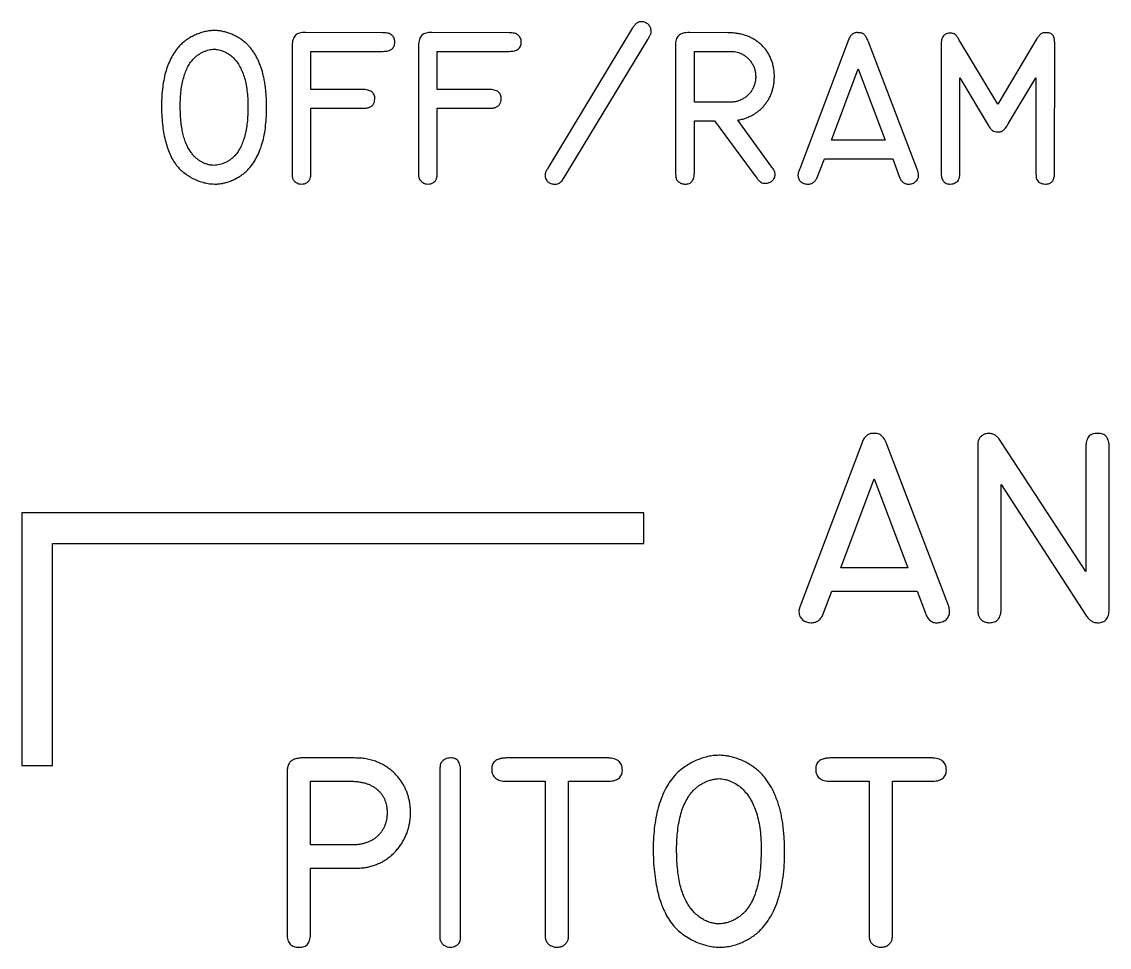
# Model space of a CAD drawing. Header units: inches. Extents: x 0.03 to 5.72, y 0.03 to 3.72.
# Drawn here: x 0.641 to 1.709, y 1.359 to 2.267 of the extents above; entities that cross this region are included whole.
import ezdxf

# ---------------------------------------------------------------- set-up
doc = ezdxf.new("R2010")
doc.units = ezdxf.units.IN
doc.header["$MEASUREMENT"] = 0

msp = doc.modelspace()

# ---------------------------------------------------------------- linework, layer by layer
at = {"color": 7, "linetype": 'Continuous', "lineweight": 25}
for p, q in [((0.8301, 2.2586), (0.8301, 2.2586)), ((0.9957, 2.2565), (0.9198, 2.2566)), ((1.1198, 2.2565), (1.0439, 2.2566)), ((1.241, 2.2612), (1.1577, 2.1234)), ((1.3345, 2.2565), (1.2967, 2.2566)), ((0.9067, 2.2441), (0.9067, 2.1199)), ((1.0308, 2.2441), (1.0308, 2.1199)), ((1.1738, 2.1142), (1.2558, 2.2498)), ((1.2832, 2.2437), (1.2832, 2.1208)), ((1.4529, 2.2495), (1.4051, 2.123)), ((1.5208, 2.1215), (1.4726, 2.2475)), ((1.5439, 2.2445), (1.5439, 2.12)), ((1.5996, 2.1864), (1.5614, 2.2498)), ((1.6379, 2.2507), (1.5996, 2.1864)), ((1.6553, 2.118), (1.6554, 2.2469)), ((0.8301, 2.2403), (0.8301, 2.2403)), ((0.9251, 2.2007), (0.9251, 2.2382)), ((0.9251, 2.2382), (0.9957, 2.2382)), ((1.0492, 2.2007), (1.0492, 2.2382)), ((1.0492, 2.2382), (1.1198, 2.2382)), ((1.3016, 2.2382), (1.3352, 2.2382)), ((1.3016, 2.1883), (1.3016, 2.2382)), ((1.4362, 2.1511), (1.4625, 2.2209)), ((1.4625, 2.2209), (1.4889, 2.1511)), ((1.5623, 2.1195), (1.5623, 2.2123)), ((1.5623, 2.2123), (1.59, 2.1658)), ((1.6097, 2.1669), (1.637, 2.2123)), ((1.637, 2.2123), (1.637, 2.1191)), ((0.9753, 2.2007), (0.9251, 2.2007)), ((1.0995, 2.2007), (1.0492, 2.2007)), ((0.9251, 2.1199), (0.9251, 2.1824)), ((0.9251, 2.1824), (0.9747, 2.1824)), ((1.0492, 2.1199), (1.0492, 2.1824)), ((1.0492, 2.1824), (1.0988, 2.1824)), ((1.3336, 2.1883), (1.3016, 2.1883)), ((1.3016, 2.1199), (1.3016, 2.1699)), ((1.3016, 2.1699), (1.3214, 2.1699)), ((1.3214, 2.1699), (1.3629, 2.1137)), ((1.3776, 2.1246), (1.3441, 2.1706)), ((1.4889, 2.1511), (1.4362, 2.1511)), ((1.4221, 2.1142), (1.4292, 2.1327)), ((1.4292, 2.1327), (1.4963, 2.1327)), ((1.4963, 2.1327), (1.5027, 2.1153)), ((1.4662, 1.8543), (1.4065, 1.6962)), ((1.5511, 1.6942), (1.4908, 1.8517)), ((1.5799, 1.8487), (1.58, 1.6922)), ((1.686, 1.7277), (1.6026, 1.8552)), ((1.686, 1.8482), (1.686, 1.7277)), ((1.7089, 1.6902), (1.7089, 1.8493)), ((1.4453, 1.7312), (1.4782, 1.8185)), ((1.4782, 1.8185), (1.5112, 1.7312)), ((1.6029, 1.6905), (1.6029, 1.813)), ((1.6029, 1.813), (1.686, 1.6846)), ((1.2521, 1.785), (0.6412, 1.785)), ((0.6412, 1.785), (0.6412, 1.537)), ((1.2521, 1.755), (1.2521, 1.785)), ((0.6712, 1.537), (0.6712, 1.755)), ((0.6712, 1.755), (1.2521, 1.755)), ((1.5112, 1.7312), (1.4453, 1.7312)), ((1.4277, 1.6851), (1.4366, 1.7083)), ((1.4366, 1.7083), (1.5204, 1.7083)), ((1.5204, 1.7083), (1.5285, 1.6865)), ((0.9657, 1.5445), (0.9203, 1.5446)), ((1.2163, 1.5445), (1.1189, 1.5446)), ((1.3258, 1.5471), (1.3258, 1.5471)), ((1.5344, 1.5445), (1.4369, 1.5446)), ((0.6412, 1.537), (0.6712, 1.537)), ((0.9017, 1.5277), (0.9017, 1.3716)), ((1.0517, 1.5312), (1.0517, 1.3714)), ((1.0721, 1.3714), (1.0721, 1.5321)), ((0.9247, 1.4592), (0.9247, 1.5216)), ((0.9247, 1.5216), (0.9649, 1.5216)), ((1.1174, 1.5216), (1.1552, 1.5216)), ((1.1552, 1.5216), (1.1552, 1.3742)), ((1.1781, 1.3728), (1.1781, 1.5216)), ((1.1781, 1.5216), (1.2155, 1.5216)), ((1.3258, 1.5242), (1.3258, 1.5242)), ((1.4355, 1.5216), (1.4733, 1.5216)), ((1.4733, 1.5216), (1.4733, 1.3742)), ((1.4962, 1.3728), (1.4962, 1.5216)), ((1.4962, 1.5216), (1.5336, 1.5216)), ((0.9666, 1.4592), (0.9247, 1.4592)), ((0.9247, 1.3732), (0.9247, 1.4363)), ((0.9247, 1.4363), (0.9643, 1.4363))]:
    msp.add_line(p, q, dxfattribs=at)
for points, knots in [([(1.25, 2.2672), (1.2491, 2.2672), (1.2474, 2.2672), (1.245, 2.266), (1.2428, 2.264), (1.2416, 2.2622), (1.241, 2.2612)], [0, 0, 0, 0, 0.225105, 0.451103, 0.70237, 1, 1, 1, 1]), ([(1.2591, 2.2579), (1.2591, 2.2585), (1.259, 2.2597), (1.2585, 2.2615), (1.2576, 2.2631), (1.2565, 2.2645), (1.2551, 2.2657), (1.2535, 2.2665), (1.2518, 2.2671), (1.2506, 2.2672), (1.25, 2.2672)], [0, 0, 0, 0, 0.132173, 0.255561, 0.37919, 0.505895, 0.630882, 0.752547, 0.874477, 1, 1, 1, 1]), ([(0.8301, 2.2586), (0.8286, 2.2586), (0.8256, 2.2584), (0.8211, 2.2576), (0.8165, 2.2563), (0.812, 2.2546), (0.8076, 2.2524), (0.8034, 2.2498), (0.7996, 2.247), (0.7973, 2.2448), (0.7961, 2.2437)], [0, 0, 0, 0, 0.1189, 0.238815, 0.363412, 0.491768, 0.621792, 0.748494, 0.874822, 1, 1, 1, 1]), ([(0.8597, 2.2476), (0.8586, 2.2485), (0.8564, 2.2501), (0.8529, 2.2523), (0.8493, 2.2542), (0.8455, 2.2557), (0.8417, 2.257), (0.8378, 2.2579), (0.834, 2.2585), (0.8314, 2.2586), (0.8301, 2.2586)], [0, 0, 0, 0, 0.128897, 0.256024, 0.383031, 0.510763, 0.636864, 0.759967, 0.880017, 1, 1, 1, 1]), ([(0.9198, 2.2566), (0.9188, 2.2566), (0.9168, 2.2567), (0.9141, 2.2563), (0.9118, 2.2555), (0.9099, 2.2541), (0.9084, 2.2522), (0.9074, 2.2499), (0.9068, 2.2471), (0.9067, 2.2452), (0.9067, 2.2441)], [0, 0, 0, 0, 0.145923, 0.274015, 0.386439, 0.493493, 0.603026, 0.718993, 0.850301, 1, 1, 1, 1]), ([(1.0075, 2.2474), (1.0074, 2.2481), (1.0074, 2.2494), (1.0068, 2.2513), (1.0058, 2.2529), (1.0044, 2.2543), (1.0027, 2.2553), (1.0007, 2.256), (0.9983, 2.2564), (0.9966, 2.2565), (0.9957, 2.2565)], [0, 0, 0, 0, 0.124723, 0.238759, 0.348369, 0.45629, 0.57015, 0.695658, 0.839338, 1, 1, 1, 1]), ([(1.0439, 2.2566), (1.0429, 2.2566), (1.041, 2.2567), (1.0383, 2.2563), (1.0359, 2.2555), (1.034, 2.2541), (1.0325, 2.2522), (1.0315, 2.2499), (1.0309, 2.2471), (1.0308, 2.2452), (1.0308, 2.2441)], [0, 0, 0, 0, 0.145923, 0.274015, 0.386439, 0.493493, 0.603026, 0.718993, 0.850301, 1, 1, 1, 1]), ([(1.1316, 2.2474), (1.1316, 2.2481), (1.1315, 2.2494), (1.1309, 2.2513), (1.1299, 2.2529), (1.1286, 2.2543), (1.1269, 2.2553), (1.1248, 2.256), (1.1224, 2.2564), (1.1207, 2.2565), (1.1198, 2.2565)], [0, 0, 0, 0, 0.124723, 0.238759, 0.348369, 0.45629, 0.57015, 0.695658, 0.839338, 1, 1, 1, 1]), ([(1.2558, 2.2498), (1.2562, 2.2504), (1.2568, 2.2515), (1.2576, 2.2529), (1.2582, 2.2541), (1.2588, 2.2552), (1.2592, 2.2564), (1.2592, 2.2574), (1.2591, 2.2579)], [0, 0, 0, 0, 0.2278028, 0.4164248, 0.5655773, 0.6705016, 0.8386124, 1, 1, 1, 1]), ([(1.2967, 2.2566), (1.2956, 2.2566), (1.2935, 2.2566), (1.2906, 2.2561), (1.2881, 2.2551), (1.2861, 2.2537), (1.2846, 2.2518), (1.2836, 2.2495), (1.2831, 2.2467), (1.2832, 2.2447), (1.2832, 2.2437)], [0, 0, 0, 0, 0.15384, 0.286948, 0.403942, 0.512601, 0.619501, 0.731605, 0.857209, 1, 1, 1, 1]), ([(1.3802, 2.2137), (1.3801, 2.2153), (1.38, 2.2183), (1.3793, 2.2228), (1.3783, 2.227), (1.3768, 2.231), (1.3751, 2.2348), (1.3729, 2.2383), (1.3703, 2.2416), (1.3674, 2.2446), (1.3642, 2.2474), (1.3606, 2.2498), (1.3569, 2.2518), (1.3529, 2.2535), (1.3487, 2.2548), (1.3441, 2.2557), (1.3394, 2.2564), (1.3362, 2.2565), (1.3345, 2.2565)], [0, 0, 0, 0, 0.066973, 0.130798, 0.192516, 0.252737, 0.311919, 0.370508, 0.42962, 0.489933, 0.550435, 0.610788, 0.671641, 0.733202, 0.796041, 0.861499, 0.929372, 1, 1, 1, 1]), ([(1.4621, 2.2565), (1.4615, 2.2566), (1.4606, 2.2566), (1.4591, 2.2563), (1.4578, 2.2558), (1.4566, 2.255), (1.4555, 2.254), (1.4545, 2.2527), (1.4536, 2.2512), (1.4532, 2.2501), (1.4529, 2.2495)], [0, 0, 0, 0, 0.1216, 0.234761, 0.346222, 0.458938, 0.577979, 0.706875, 0.847112, 1, 1, 1, 1]), ([(1.4726, 2.2475), (1.4722, 2.2483), (1.4716, 2.2498), (1.4705, 2.2519), (1.4695, 2.2535), (1.4683, 2.2548), (1.467, 2.2557), (1.4655, 2.2562), (1.4639, 2.2565), (1.4627, 2.2565), (1.4621, 2.2565)], [0, 0, 0, 0, 0.1782, 0.330029, 0.459111, 0.5663, 0.664595, 0.76729, 0.87824, 1, 1, 1, 1]), ([(1.5533, 2.2561), (1.5525, 2.2561), (1.5511, 2.2561), (1.5491, 2.2555), (1.5474, 2.2546), (1.546, 2.2533), (1.545, 2.2516), (1.5443, 2.2495), (1.5439, 2.2471), (1.5439, 2.2454), (1.5439, 2.2445)], [0, 0, 0, 0, 0.131363, 0.247704, 0.354167, 0.460184, 0.572987, 0.698011, 0.838777, 1, 1, 1, 1]), ([(1.5614, 2.2498), (1.5611, 2.2504), (1.5604, 2.2514), (1.5595, 2.2528), (1.5586, 2.254), (1.5574, 2.255), (1.5556, 2.256), (1.5541, 2.2561), (1.5533, 2.2561)], [0, 0, 0, 0, 0.180134, 0.33639, 0.467656, 0.579524, 0.780795, 1, 1, 1, 1]), ([(1.6467, 2.2565), (1.6458, 2.2565), (1.6442, 2.2565), (1.6422, 2.2556), (1.6409, 2.2546), (1.6399, 2.2535), (1.6389, 2.2522), (1.6382, 2.2512), (1.6379, 2.2507)], [0, 0, 0, 0, 0.233282, 0.442763, 0.55123, 0.677088, 0.828103, 1, 1, 1, 1]), ([(1.6554, 2.2469), (1.6553, 2.2476), (1.6553, 2.2491), (1.655, 2.2512), (1.6544, 2.2529), (1.6534, 2.2544), (1.6522, 2.2554), (1.6506, 2.2562), (1.6488, 2.2566), (1.6474, 2.2565), (1.6467, 2.2565)], [0, 0, 0, 0, 0.155255, 0.291579, 0.412642, 0.523484, 0.629654, 0.738626, 0.861022, 1, 1, 1, 1]), ([(0.7961, 2.2437), (0.7947, 2.242), (0.7918, 2.2386), (0.7883, 2.2327), (0.7852, 2.2262), (0.7827, 2.2191), (0.7808, 2.2114), (0.7794, 2.2031), (0.7786, 2.1943), (0.7785, 2.1883), (0.7784, 2.1852)], [0, 0, 0, 0, 0.105705, 0.215134, 0.329018, 0.449631, 0.576639, 0.710541, 0.851416, 1, 1, 1, 1]), ([(0.8816, 2.1827), (0.8816, 2.1846), (0.8815, 2.1883), (0.8813, 2.1938), (0.8809, 2.199), (0.8803, 2.2041), (0.8796, 2.2089), (0.8786, 2.2135), (0.8775, 2.2179), (0.8762, 2.222), (0.8748, 2.226), (0.8732, 2.2297), (0.8714, 2.2333), (0.8694, 2.2366), (0.8672, 2.2397), (0.8649, 2.2426), (0.8624, 2.2452), (0.8606, 2.2468), (0.8597, 2.2476)], [0, 0, 0, 0, 0.0804244, 0.1577113, 0.2319715, 0.3037251, 0.3726848, 0.4389077, 0.5029624, 0.5646746, 0.624091, 0.6813894, 0.737383, 0.7916882, 0.8451799, 0.8974877, 0.9488854, 1, 1, 1, 1]), ([(0.9957, 2.2382), (0.9966, 2.2382), (0.9983, 2.2382), (1.0007, 2.2387), (1.0028, 2.2394), (1.0045, 2.2404), (1.0059, 2.2417), (1.0068, 2.2434), (1.0074, 2.2453), (1.0075, 2.2466), (1.0075, 2.2474)], [0, 0, 0, 0, 0.160822, 0.303607, 0.430121, 0.544897, 0.652145, 0.759141, 0.872467, 1, 1, 1, 1]), ([(1.1198, 2.2382), (1.1207, 2.2382), (1.1224, 2.2382), (1.1249, 2.2387), (1.1269, 2.2394), (1.1287, 2.2404), (1.13, 2.2417), (1.1309, 2.2434), (1.1315, 2.2453), (1.1316, 2.2466), (1.1316, 2.2474)], [0, 0, 0, 0, 0.160822, 0.303607, 0.430121, 0.544897, 0.652145, 0.759141, 0.872467, 1, 1, 1, 1]), ([(0.81, 2.2311), (0.8106, 2.2318), (0.812, 2.2331), (0.8143, 2.2348), (0.8168, 2.2363), (0.8194, 2.2377), (0.8222, 2.2388), (0.8249, 2.2396), (0.8275, 2.2401), (0.8293, 2.2402), (0.8301, 2.2403)], [0, 0, 0, 0, 0.123362, 0.249717, 0.37865, 0.511599, 0.64377, 0.76903, 0.886766, 1, 1, 1, 1]), ([(0.8301, 2.2403), (0.8309, 2.2402), (0.8324, 2.2402), (0.8347, 2.2397), (0.8371, 2.2391), (0.8403, 2.2378), (0.8441, 2.2359), (0.8467, 2.2338), (0.848, 2.2327)], [0, 0, 0, 0, 0.11376, 0.233218, 0.356799, 0.48809, 0.749531, 1, 1, 1, 1]), ([(0.848, 2.2327), (0.8493, 2.2314), (0.8518, 2.2289), (0.8549, 2.2243), (0.8575, 2.2191), (0.8597, 2.2132), (0.8613, 2.2067), (0.8624, 2.1997), (0.8632, 2.1919), (0.8632, 2.1866), (0.8632, 2.1838)], [0, 0, 0, 0, 0.100865, 0.20514, 0.314754, 0.432735, 0.558927, 0.694653, 0.841474, 1, 1, 1, 1]), ([(1.3352, 2.2382), (1.3365, 2.2382), (1.3389, 2.2381), (1.3421, 2.2379), (1.3448, 2.2372), (1.3464, 2.2365), (1.3473, 2.2361)], [0, 0, 0, 0, 0.314981, 0.565702, 0.782137, 1, 1, 1, 1]), ([(1.3473, 2.2361), (1.3483, 2.2356), (1.3504, 2.2345), (1.3533, 2.2324), (1.3557, 2.2298), (1.3579, 2.227), (1.3596, 2.2239), (1.3609, 2.2206), (1.3616, 2.2171), (1.3617, 2.2147), (1.3618, 2.2135)], [0, 0, 0, 0, 0.1259037, 0.2496035, 0.3728358, 0.49813, 0.6240337, 0.7473554, 0.8720164, 1, 1, 1, 1]), ([(0.7968, 2.1847), (0.7968, 2.1873), (0.7969, 2.1923), (0.7975, 2.1995), (0.7986, 2.2062), (0.8001, 2.2124), (0.8019, 2.2181), (0.8042, 2.2231), (0.8068, 2.2275), (0.8089, 2.2299), (0.81, 2.2311)], [0, 0, 0, 0, 0.156125, 0.302877, 0.440322, 0.56978, 0.690666, 0.801587, 0.904038, 1, 1, 1, 1]), ([(1.3441, 2.1706), (1.3454, 2.1709), (1.3481, 2.1714), (1.3519, 2.1726), (1.3555, 2.174), (1.3589, 2.1757), (1.3621, 2.1777), (1.365, 2.1799), (1.3678, 2.1824), (1.3703, 2.1852), (1.3726, 2.1882), (1.3746, 2.1913), (1.3763, 2.1947), (1.3777, 2.1981), (1.3787, 2.2018), (1.3796, 2.2056), (1.38, 2.2096), (1.3801, 2.2123), (1.3802, 2.2137)], [0, 0, 0, 0, 0.066714, 0.131686, 0.194568, 0.256276, 0.316622, 0.377186, 0.437587, 0.498732, 0.559614, 0.620242, 0.681007, 0.741738, 0.803735, 0.867258, 0.932516, 1, 1, 1, 1]), ([(1.3618, 2.2135), (1.3618, 2.2123), (1.3617, 2.2099), (1.3609, 2.2064), (1.3598, 2.2031), (1.3581, 2.2), (1.3561, 2.1972), (1.3537, 2.1947), (1.351, 2.1925), (1.349, 2.1914), (1.3479, 2.1908)], [0, 0, 0, 0, 0.1297809, 0.254908, 0.378839, 0.5039448, 0.6290346, 0.7508345, 0.8741224, 1, 1, 1, 1]), ([(0.9878, 2.1914), (0.9878, 2.1922), (0.9878, 2.1936), (0.9872, 2.1955), (0.9862, 2.1972), (0.9848, 2.1986), (0.983, 2.1996), (0.9808, 2.2003), (0.9782, 2.2007), (0.9763, 2.2007), (0.9753, 2.2007)], [0, 0, 0, 0, 0.124678, 0.235438, 0.340623, 0.446501, 0.558822, 0.687748, 0.833953, 1, 1, 1, 1]), ([(1.112, 2.1914), (1.112, 2.1922), (1.1119, 2.1936), (1.1114, 2.1955), (1.1104, 2.1972), (1.109, 2.1986), (1.1072, 2.1996), (1.1049, 2.2003), (1.1023, 2.2007), (1.1005, 2.2007), (1.0995, 2.2007)], [0, 0, 0, 0, 0.124678, 0.235438, 0.340623, 0.446501, 0.558822, 0.687748, 0.833953, 1, 1, 1, 1]), ([(0.982, 2.183), (0.9829, 2.1834), (0.9845, 2.1841), (0.9864, 2.1861), (0.9876, 2.1886), (0.9877, 2.1904), (0.9878, 2.1914)], [0, 0, 0, 0, 0.254544, 0.491372, 0.730048, 1, 1, 1, 1]), ([(1.1061, 2.183), (1.107, 2.1834), (1.1086, 2.1841), (1.1105, 2.1861), (1.1117, 2.1886), (1.1119, 2.1904), (1.112, 2.1914)], [0, 0, 0, 0, 0.254544, 0.491372, 0.730048, 1, 1, 1, 1]), ([(1.3479, 2.1908), (1.347, 2.1904), (1.3451, 2.1895), (1.3425, 2.1888), (1.3403, 2.1885), (1.3383, 2.1884), (1.3361, 2.1883), (1.3345, 2.1883), (1.3336, 2.1883)], [0, 0, 0, 0, 0.211545, 0.424762, 0.540077, 0.67459, 0.828575, 1, 1, 1, 1]), ([(0.7784, 2.1852), (0.7784, 2.1821), (0.7785, 2.176), (0.7792, 2.1671), (0.7803, 2.1589), (0.7819, 2.1512), (0.7839, 2.1442), (0.7864, 2.1377), (0.7893, 2.1317), (0.7917, 2.1282), (0.7929, 2.1265)], [0, 0, 0, 0, 0.153124, 0.297158, 0.432037, 0.559346, 0.678717, 0.790963, 0.898004, 1, 1, 1, 1]), ([(0.8075, 2.1388), (0.8066, 2.1401), (0.8048, 2.1428), (0.8026, 2.1474), (0.8007, 2.1523), (0.7993, 2.1578), (0.7982, 2.1637), (0.7974, 2.1702), (0.7969, 2.1773), (0.7968, 2.1822), (0.7968, 2.1847)], [0, 0, 0, 0, 0.100044, 0.204357, 0.314658, 0.431428, 0.557026, 0.692898, 0.840874, 1, 1, 1, 1]), ([(0.8632, 2.1838), (0.8632, 2.1811), (0.8631, 2.1759), (0.8626, 2.1684), (0.8616, 2.1616), (0.8603, 2.1554), (0.8585, 2.1497), (0.8564, 2.1446), (0.8538, 2.14), (0.8517, 2.1374), (0.8507, 2.1361)], [0, 0, 0, 0, 0.161174, 0.309864, 0.446677, 0.572217, 0.688558, 0.797887, 0.901397, 1, 1, 1, 1]), ([(0.8619, 2.1206), (0.8635, 2.1223), (0.8667, 2.1258), (0.8707, 2.1319), (0.8741, 2.1386), (0.8769, 2.1461), (0.879, 2.1542), (0.8805, 2.1631), (0.8814, 2.1726), (0.8815, 2.1793), (0.8816, 2.1827)], [0, 0, 0, 0, 0.104917, 0.212948, 0.325254, 0.443443, 0.569143, 0.703178, 0.846557, 1, 1, 1, 1]), ([(0.9747, 2.1824), (0.9756, 2.1824), (0.9772, 2.1824), (0.9793, 2.1825), (0.9808, 2.1827), (0.9816, 2.1829), (0.982, 2.183)], [0, 0, 0, 0, 0.377536, 0.644293, 0.838072, 1, 1, 1, 1]), ([(1.0988, 2.1824), (1.0997, 2.1824), (1.1013, 2.1824), (1.1034, 2.1825), (1.1049, 2.1827), (1.1058, 2.1829), (1.1061, 2.183)], [0, 0, 0, 0, 0.377536, 0.644293, 0.838072, 1, 1, 1, 1]), ([(1.59, 2.1658), (1.5904, 2.1652), (1.5911, 2.164), (1.5922, 2.1625), (1.5933, 2.1613), (1.5946, 2.1601), (1.5967, 2.1592), (1.5985, 2.1591), (1.5994, 2.1591)], [0, 0, 0, 0, 0.1807124, 0.3348062, 0.4651757, 0.5715678, 0.7728804, 1, 1, 1, 1]), ([(1.5994, 2.1591), (1.5999, 2.1591), (1.6009, 2.1591), (1.6024, 2.1593), (1.6036, 2.1597), (1.6048, 2.1604), (1.6059, 2.1614), (1.607, 2.1629), (1.6084, 2.1647), (1.6092, 2.1662), (1.6097, 2.1669)], [0, 0, 0, 0, 0.1147898, 0.2168285, 0.3131139, 0.4023007, 0.506757, 0.6399104, 0.8043629, 1, 1, 1, 1]), ([(0.8301, 2.1262), (0.8291, 2.1263), (0.827, 2.1264), (0.8239, 2.1271), (0.8208, 2.1281), (0.8178, 2.1296), (0.8148, 2.1314), (0.8121, 2.1336), (0.8096, 2.136), (0.8082, 2.1379), (0.8075, 2.1388)], [0, 0, 0, 0, 0.1163041, 0.233863, 0.354988, 0.4825245, 0.6122684, 0.7403988, 0.8694149, 1, 1, 1, 1]), ([(0.8507, 2.1361), (0.85, 2.1354), (0.8486, 2.1339), (0.8463, 2.1321), (0.8438, 2.1304), (0.8411, 2.1289), (0.8384, 2.1278), (0.8356, 2.1269), (0.8328, 2.1264), (0.831, 2.1263), (0.8301, 2.1262)], [0, 0, 0, 0, 0.125983, 0.2526, 0.38207, 0.513681, 0.642442, 0.765615, 0.88507, 1, 1, 1, 1]), ([(0.7929, 2.1265), (0.794, 2.1251), (0.7963, 2.1225), (0.8004, 2.119), (0.8049, 2.1158), (0.8098, 2.1131), (0.8149, 2.1108), (0.8201, 2.1092), (0.8253, 2.1081), (0.8288, 2.108), (0.8306, 2.1079)], [0, 0, 0, 0, 0.121113, 0.243963, 0.369981, 0.501105, 0.632263, 0.757497, 0.880131, 1, 1, 1, 1]), ([(0.8306, 2.1079), (0.8319, 2.1079), (0.8347, 2.108), (0.8389, 2.1088), (0.843, 2.1097), (0.8472, 2.1113), (0.8512, 2.1131), (0.855, 2.1153), (0.8587, 2.1177), (0.8608, 2.1196), (0.8619, 2.1206)], [0, 0, 0, 0, 0.118981, 0.240318, 0.364646, 0.49276, 0.622125, 0.749523, 0.874592, 1, 1, 1, 1]), ([(0.9067, 2.1199), (0.9067, 2.119), (0.9067, 2.1176), (0.9067, 2.1157), (0.9069, 2.1143), (0.9072, 2.1135), (0.9073, 2.1131)], [0, 0, 0, 0, 0.383777, 0.632586, 0.813059, 1, 1, 1, 1]), ([(0.9244, 2.1138), (0.9245, 2.1142), (0.9248, 2.1149), (0.925, 2.1161), (0.925, 2.1178), (0.925, 2.1191), (0.9251, 2.1199)], [0, 0, 0, 0, 0.1881523, 0.3683197, 0.6190206, 1, 1, 1, 1]), ([(1.0308, 2.1199), (1.0308, 2.119), (1.0308, 2.1176), (1.0308, 2.1157), (1.0311, 2.1143), (1.0313, 2.1135), (1.0315, 2.1131)], [0, 0, 0, 0, 0.383777, 0.632586, 0.813059, 1, 1, 1, 1]), ([(1.0485, 2.1138), (1.0487, 2.1142), (1.0489, 2.1149), (1.0491, 2.1161), (1.0492, 2.1178), (1.0492, 2.1191), (1.0492, 2.1199)], [0, 0, 0, 0, 0.1881523, 0.3683197, 0.6190206, 1, 1, 1, 1]), ([(1.1564, 2.1214), (1.156, 2.1206), (1.1552, 2.1191), (1.1551, 2.1175), (1.155, 2.1167)], [0, 0, 0, 0, 0.502477, 1, 1, 1, 1]), ([(1.155, 2.1167), (1.1551, 2.116), (1.1551, 2.1148), (1.1557, 2.113), (1.1565, 2.1115), (1.1577, 2.1102), (1.1591, 2.1092), (1.1607, 2.1084), (1.1625, 2.108), (1.1637, 2.1079), (1.1644, 2.1079)], [0, 0, 0, 0, 0.1331554, 0.2574602, 0.3761, 0.4954388, 0.6157873, 0.7373237, 0.8625779, 1, 1, 1, 1]), ([(1.1573, 2.1227), (1.157, 2.1224), (1.1567, 2.122), (1.1565, 2.1215), (1.1564, 2.1214)], [0, 0, 0, 0, 0.654489, 1, 1, 1, 1]), ([(1.1577, 2.1234), (1.1576, 2.1233), (1.1574, 2.1231), (1.1573, 2.1228), (1.1573, 2.1227)], [0, 0, 0, 0, 0.434696, 1, 1, 1, 1]), ([(1.1644, 2.1079), (1.1653, 2.1079), (1.167, 2.1079), (1.169, 2.1087), (1.1703, 2.1098), (1.1715, 2.1109), (1.1726, 2.1125), (1.1734, 2.1136), (1.1738, 2.1142)], [0, 0, 0, 0, 0.228711, 0.420108, 0.523225, 0.654194, 0.813098, 1, 1, 1, 1]), ([(1.2832, 2.1208), (1.2832, 2.1199), (1.2832, 2.1185), (1.2832, 2.1167), (1.2833, 2.1155), (1.2834, 2.1149), (1.2834, 2.1146)], [0, 0, 0, 0, 0.428028, 0.697539, 0.863684, 1, 1, 1, 1]), ([(1.2834, 2.1146), (1.2835, 2.1141), (1.2838, 2.1131), (1.2845, 2.1118), (1.2854, 2.1106), (1.2866, 2.1097), (1.2879, 2.1089), (1.2893, 2.1083), (1.2909, 2.108), (1.292, 2.1079), (1.2925, 2.1079)], [0, 0, 0, 0, 0.123486, 0.242589, 0.362825, 0.484354, 0.610953, 0.735309, 0.865134, 1, 1, 1, 1]), ([(1.2925, 2.1079), (1.2932, 2.1079), (1.2946, 2.1079), (1.2965, 2.1084), (1.2982, 2.1093), (1.2994, 2.1107), (1.3005, 2.1124), (1.3012, 2.1146), (1.3015, 2.1171), (1.3016, 2.119), (1.3016, 2.1199)], [0, 0, 0, 0, 0.1246465, 0.2341896, 0.3390774, 0.4442448, 0.5583593, 0.6858958, 0.8325669, 1, 1, 1, 1]), ([(1.3714, 2.1087), (1.3721, 2.1087), (1.3733, 2.1088), (1.3751, 2.1092), (1.3767, 2.11), (1.3781, 2.1111), (1.3793, 2.1124), (1.3802, 2.1139), (1.3807, 2.1156), (1.3808, 2.1169), (1.3809, 2.1175)], [0, 0, 0, 0, 0.135725, 0.26129, 0.384102, 0.506106, 0.628917, 0.747851, 0.870992, 1, 1, 1, 1]), ([(1.3784, 2.1235), (1.3782, 2.1237), (1.3779, 2.124), (1.3776, 2.1244), (1.3776, 2.1246)], [0, 0, 0, 0, 0.617839, 1, 1, 1, 1]), ([(1.3809, 2.1175), (1.3808, 2.118), (1.3808, 2.119), (1.3803, 2.1205), (1.3795, 2.122), (1.3788, 2.123), (1.3784, 2.1235)], [0, 0, 0, 0, 0.226314, 0.465329, 0.719634, 1, 1, 1, 1]), ([(1.4051, 2.123), (1.4049, 2.1225), (1.4046, 2.1217), (1.4041, 2.1205), (1.4039, 2.1196), (1.4035, 2.1186), (1.4033, 2.1176), (1.4033, 2.1168), (1.4033, 2.1164)], [0, 0, 0, 0, 0.220157, 0.39487, 0.541435, 0.649468, 0.826608, 1, 1, 1, 1]), ([(1.4033, 2.1164), (1.4033, 2.1158), (1.4034, 2.1146), (1.404, 2.1129), (1.4049, 2.1115), (1.4061, 2.1102), (1.4076, 2.1091), (1.4092, 2.1084), (1.411, 2.108), (1.4122, 2.1079), (1.4129, 2.1079)], [0, 0, 0, 0, 0.127988, 0.249904, 0.36818, 0.490097, 0.615322, 0.739205, 0.865718, 1, 1, 1, 1]), ([(1.5027, 2.1153), (1.503, 2.1147), (1.5035, 2.1135), (1.5044, 2.1119), (1.5054, 2.1106), (1.5065, 2.1095), (1.5078, 2.1087), (1.5091, 2.1081), (1.5106, 2.1079), (1.5116, 2.1079), (1.5121, 2.1079)], [0, 0, 0, 0, 0.155712, 0.294933, 0.423708, 0.54252, 0.656478, 0.767676, 0.879718, 1, 1, 1, 1]), ([(1.5121, 2.1079), (1.5127, 2.1079), (1.514, 2.108), (1.5158, 2.1085), (1.5174, 2.1092), (1.5189, 2.1102), (1.5201, 2.1115), (1.521, 2.113), (1.5216, 2.1146), (1.5217, 2.1158), (1.5217, 2.1164)], [0, 0, 0, 0, 0.134406, 0.263812, 0.388741, 0.514081, 0.63611, 0.756416, 0.874147, 1, 1, 1, 1]), ([(1.5217, 2.1164), (1.5217, 2.1168), (1.5216, 2.1176), (1.5214, 2.1189), (1.5212, 2.1202), (1.5209, 2.1211), (1.5208, 2.1215)], [0, 0, 0, 0, 0.2259974, 0.4914178, 0.7662558, 1, 1, 1, 1]), ([(1.5439, 2.12), (1.5439, 2.119), (1.5439, 2.1172), (1.5443, 2.1146), (1.545, 2.1125), (1.546, 2.1107), (1.5473, 2.1093), (1.5489, 2.1084), (1.5508, 2.1079), (1.5521, 2.1079), (1.5529, 2.1079)], [0, 0, 0, 0, 0.17066, 0.317377, 0.446715, 0.559937, 0.663798, 0.767108, 0.877172, 1, 1, 1, 1]), ([(1.5614, 2.1129), (1.5615, 2.1133), (1.5618, 2.1141), (1.5621, 2.1156), (1.5623, 2.1174), (1.5623, 2.1187), (1.5623, 2.1195)], [0, 0, 0, 0, 0.195455, 0.39503, 0.648136, 1, 1, 1, 1]), ([(1.637, 2.1191), (1.637, 2.1183), (1.637, 2.1168), (1.6371, 2.1149), (1.6373, 2.1135), (1.6375, 2.1128), (1.6377, 2.1124)], [0, 0, 0, 0, 0.376872, 0.644344, 0.837041, 1, 1, 1, 1]), ([(1.6463, 2.1079), (1.647, 2.1079), (1.6483, 2.108), (1.6501, 2.1084), (1.6516, 2.1093), (1.653, 2.1104), (1.6539, 2.1119), (1.6547, 2.1137), (1.6552, 2.1157), (1.6553, 2.1172), (1.6553, 2.118)], [0, 0, 0, 0, 0.132576, 0.252169, 0.363846, 0.475345, 0.587061, 0.708262, 0.846159, 1, 1, 1, 1]), ([(0.9073, 2.1131), (0.9078, 2.1123), (0.9086, 2.1109), (0.9107, 2.1092), (0.9131, 2.1081), (0.9149, 2.108), (0.9158, 2.1079)], [0, 0, 0, 0, 0.250903, 0.48689, 0.729329, 1, 1, 1, 1]), ([(0.9158, 2.1079), (0.9168, 2.108), (0.9187, 2.1081), (0.9209, 2.1091), (0.9224, 2.1103), (0.9233, 2.1113), (0.9239, 2.1125), (0.9242, 2.1134), (0.9244, 2.1138)], [0, 0, 0, 0, 0.260653, 0.512239, 0.635801, 0.756856, 0.8762, 1, 1, 1, 1]), ([(1.0315, 2.1131), (1.0319, 2.1123), (1.0328, 2.1109), (1.0348, 2.1092), (1.0372, 2.1081), (1.039, 2.108), (1.04, 2.1079)], [0, 0, 0, 0, 0.250903, 0.48689, 0.729329, 1, 1, 1, 1]), ([(1.04, 2.1079), (1.0409, 2.108), (1.0429, 2.1081), (1.0451, 2.1091), (1.0465, 2.1103), (1.0474, 2.1113), (1.0481, 2.1125), (1.0484, 2.1134), (1.0485, 2.1138)], [0, 0, 0, 0, 0.260653, 0.512239, 0.635801, 0.756856, 0.8762, 1, 1, 1, 1]), ([(1.3629, 2.1137), (1.3633, 2.1133), (1.3639, 2.1124), (1.365, 2.1112), (1.366, 2.1103), (1.3672, 2.1094), (1.3691, 2.1087), (1.3706, 2.1087), (1.3714, 2.1087)], [0, 0, 0, 0, 0.167856, 0.314748, 0.444139, 0.555043, 0.763862, 1, 1, 1, 1]), ([(1.4129, 2.1079), (1.4134, 2.1079), (1.4144, 2.1079), (1.4159, 2.1082), (1.4172, 2.1087), (1.4184, 2.1094), (1.4195, 2.1103), (1.4205, 2.1114), (1.4214, 2.1127), (1.4218, 2.1137), (1.4221, 2.1142)], [0, 0, 0, 0, 0.130338, 0.252182, 0.370626, 0.488416, 0.604093, 0.72711, 0.858039, 1, 1, 1, 1]), ([(1.5529, 2.1079), (1.5538, 2.108), (1.5556, 2.1081), (1.5581, 2.1092), (1.5602, 2.1107), (1.561, 2.1122), (1.5614, 2.1129)], [0, 0, 0, 0, 0.267711, 0.527757, 0.774207, 1, 1, 1, 1]), ([(1.6377, 2.1124), (1.6381, 2.1117), (1.639, 2.1104), (1.641, 2.1091), (1.6435, 2.1081), (1.6453, 2.108), (1.6463, 2.1079)], [0, 0, 0, 0, 0.231012, 0.460822, 0.711885, 1, 1, 1, 1]), ([(1.4777, 1.8631), (1.477, 1.8631), (1.4758, 1.8632), (1.474, 1.8628), (1.4724, 1.8621), (1.4708, 1.8612), (1.4695, 1.8599), (1.4682, 1.8583), (1.4671, 1.8564), (1.4665, 1.855), (1.4662, 1.8543)], [0, 0, 0, 0, 0.1216, 0.234761, 0.346222, 0.458938, 0.577979, 0.706875, 0.847112, 1, 1, 1, 1]), ([(1.4908, 1.8517), (1.4904, 1.8528), (1.4896, 1.8547), (1.4883, 1.8573), (1.4869, 1.8593), (1.4855, 1.8609), (1.4838, 1.862), (1.482, 1.8627), (1.4799, 1.8631), (1.4784, 1.8631), (1.4777, 1.8631)], [0, 0, 0, 0, 0.1782, 0.330029, 0.459111, 0.5663, 0.664595, 0.76729, 0.87824, 1, 1, 1, 1]), ([(1.5907, 1.8631), (1.5896, 1.863), (1.5873, 1.8628), (1.5843, 1.8613), (1.5818, 1.8592), (1.5809, 1.8572), (1.5805, 1.8563)], [0, 0, 0, 0, 0.257226, 0.515442, 0.763924, 1, 1, 1, 1]), ([(1.6026, 1.8552), (1.6021, 1.8559), (1.6012, 1.8572), (1.5998, 1.8589), (1.5984, 1.8603), (1.5965, 1.8617), (1.594, 1.8629), (1.5918, 1.863), (1.5907, 1.8631)], [0, 0, 0, 0, 0.169217, 0.3203, 0.451757, 0.567066, 0.78044, 1, 1, 1, 1]), ([(1.6976, 1.8631), (1.6966, 1.8631), (1.6948, 1.863), (1.6923, 1.8624), (1.6902, 1.8614), (1.6885, 1.8598), (1.6873, 1.8577), (1.6865, 1.855), (1.686, 1.8518), (1.686, 1.8495), (1.686, 1.8482)], [0, 0, 0, 0, 0.130999, 0.246717, 0.350533, 0.449564, 0.555403, 0.679484, 0.826682, 1, 1, 1, 1]), ([(1.7089, 1.8493), (1.7089, 1.8504), (1.7089, 1.8525), (1.7083, 1.8554), (1.7075, 1.8579), (1.7063, 1.8599), (1.7046, 1.8615), (1.7026, 1.8625), (1.7002, 1.8631), (1.6985, 1.8631), (1.6976, 1.8631)], [0, 0, 0, 0, 0.16208, 0.304988, 0.429155, 0.54241, 0.64608, 0.754429, 0.869073, 1, 1, 1, 1]), ([(1.5805, 1.8563), (1.5804, 1.8559), (1.5801, 1.8551), (1.58, 1.8535), (1.58, 1.8514), (1.5799, 1.8497), (1.5799, 1.8487)], [0, 0, 0, 0, 0.164011, 0.339607, 0.5985, 1, 1, 1, 1]), ([(1.4065, 1.6962), (1.4062, 1.6956), (1.4058, 1.6945), (1.4052, 1.693), (1.4049, 1.6919), (1.4045, 1.6907), (1.4042, 1.6894), (1.4042, 1.6884), (1.4042, 1.6879)], [0, 0, 0, 0, 0.220157, 0.39487, 0.541435, 0.649468, 0.826608, 1, 1, 1, 1]), ([(1.4042, 1.6879), (1.4043, 1.6871), (1.4044, 1.6856), (1.4051, 1.6835), (1.4063, 1.6817), (1.4078, 1.6801), (1.4096, 1.6788), (1.4116, 1.678), (1.4138, 1.6774), (1.4154, 1.6773), (1.4162, 1.6772)], [0, 0, 0, 0, 0.127988, 0.249904, 0.36818, 0.490097, 0.615322, 0.739205, 0.865718, 1, 1, 1, 1]), ([(1.5402, 1.6772), (1.541, 1.6773), (1.5426, 1.6774), (1.5448, 1.678), (1.5469, 1.6789), (1.5487, 1.6802), (1.5502, 1.6818), (1.5513, 1.6836), (1.5521, 1.6857), (1.5522, 1.6871), (1.5522, 1.6879)], [0, 0, 0, 0, 0.134406, 0.263812, 0.388741, 0.514081, 0.63611, 0.756416, 0.874147, 1, 1, 1, 1]), ([(1.5522, 1.6879), (1.5522, 1.6884), (1.5521, 1.6894), (1.5519, 1.691), (1.5516, 1.6927), (1.5513, 1.6937), (1.5511, 1.6942)], [0, 0, 0, 0, 0.225997, 0.491418, 0.766256, 1, 1, 1, 1]), ([(1.58, 1.6922), (1.58, 1.691), (1.58, 1.689), (1.5801, 1.6864), (1.5805, 1.6845), (1.5809, 1.6834), (1.5811, 1.6829)], [0, 0, 0, 0, 0.379232, 0.640476, 0.832404, 1, 1, 1, 1]), ([(1.5913, 1.6772), (1.5922, 1.6773), (1.5938, 1.6774), (1.5962, 1.678), (1.5982, 1.6791), (1.5999, 1.6806), (1.6011, 1.6825), (1.6021, 1.6848), (1.6027, 1.6875), (1.6028, 1.6895), (1.6029, 1.6905)], [0, 0, 0, 0, 0.13213, 0.251966, 0.362464, 0.472906, 0.585187, 0.708511, 0.845513, 1, 1, 1, 1]), ([(1.6979, 1.6772), (1.6987, 1.6773), (1.7003, 1.6773), (1.7025, 1.678), (1.7045, 1.679), (1.7061, 1.6804), (1.7073, 1.6823), (1.7082, 1.6846), (1.7088, 1.6873), (1.7088, 1.6892), (1.7089, 1.6902)], [0, 0, 0, 0, 0.129823, 0.246796, 0.357906, 0.465733, 0.578613, 0.704189, 0.842964, 1, 1, 1, 1]), ([(1.4162, 1.6772), (1.4168, 1.6772), (1.4181, 1.6773), (1.4199, 1.6776), (1.4216, 1.6783), (1.4231, 1.6791), (1.4245, 1.6802), (1.4257, 1.6816), (1.4268, 1.6832), (1.4274, 1.6845), (1.4277, 1.6851)], [0, 0, 0, 0, 0.130338, 0.252182, 0.370626, 0.488416, 0.604093, 0.72711, 0.858039, 1, 1, 1, 1]), ([(1.5285, 1.6865), (1.5288, 1.6857), (1.5294, 1.6842), (1.5306, 1.6823), (1.5318, 1.6806), (1.5332, 1.6793), (1.5348, 1.6783), (1.5365, 1.6775), (1.5383, 1.6772), (1.5396, 1.6772), (1.5402, 1.6772)], [0, 0, 0, 0, 0.155712, 0.294933, 0.423708, 0.54252, 0.656478, 0.767676, 0.879718, 1, 1, 1, 1]), ([(1.5811, 1.6829), (1.5816, 1.6821), (1.5828, 1.6804), (1.5852, 1.6786), (1.5881, 1.6775), (1.5902, 1.6773), (1.5913, 1.6772)], [0, 0, 0, 0, 0.247683, 0.484068, 0.729372, 1, 1, 1, 1]), ([(1.686, 1.6846), (1.6868, 1.6835), (1.6883, 1.6813), (1.6913, 1.6789), (1.6945, 1.6774), (1.6968, 1.6773), (1.6979, 1.6772)], [0, 0, 0, 0, 0.290623, 0.542214, 0.774801, 1, 1, 1, 1]), ([(0.9203, 1.5446), (0.9186, 1.5446), (0.9155, 1.5446), (0.9113, 1.5441), (0.9079, 1.543), (0.9053, 1.5414), (0.9034, 1.5389), (0.9022, 1.5358), (0.9016, 1.532), (0.9017, 1.5292), (0.9017, 1.5277)], [0, 0, 0, 0, 0.166366, 0.305006, 0.421258, 0.519485, 0.61456, 0.722085, 0.849158, 1, 1, 1, 1]), ([(0.9884, 1.5412), (0.9867, 1.5418), (0.9833, 1.5429), (0.978, 1.544), (0.9721, 1.5444), (0.968, 1.5445), (0.9657, 1.5445)], [0, 0, 0, 0, 0.233429, 0.461202, 0.708246, 1, 1, 1, 1]), ([(1.0229, 1.4908), (1.0229, 1.4923), (1.0228, 1.4951), (1.0223, 1.4993), (1.0216, 1.5034), (1.0205, 1.5073), (1.0193, 1.5112), (1.0176, 1.5148), (1.0158, 1.5184), (1.0136, 1.5218), (1.0112, 1.5251), (1.0086, 1.5281), (1.0057, 1.5309), (1.0027, 1.5334), (0.9994, 1.5358), (0.9959, 1.5378), (0.9923, 1.5397), (0.9897, 1.5407), (0.9884, 1.5412)], [0, 0, 0, 0, 0.066387, 0.13068, 0.194288, 0.256552, 0.318704, 0.380335, 0.4419, 0.504337, 0.566835, 0.627495, 0.688435, 0.749641, 0.810544, 0.872535, 0.935755, 1, 1, 1, 1]), ([(1.053, 1.5399), (1.0528, 1.5395), (1.0523, 1.5385), (1.0519, 1.5368), (1.0517, 1.5343), (1.0517, 1.5324), (1.0517, 1.5312)], [0, 0, 0, 0, 0.170737, 0.353675, 0.609135, 1, 1, 1, 1]), ([(1.062, 1.5445), (1.0611, 1.5445), (1.0594, 1.5443), (1.057, 1.5434), (1.0548, 1.5419), (1.0536, 1.5406), (1.053, 1.5399)], [0, 0, 0, 0, 0.252822, 0.495908, 0.737887, 1, 1, 1, 1]), ([(1.0721, 1.5321), (1.0721, 1.5331), (1.072, 1.5349), (1.0715, 1.5375), (1.0707, 1.5397), (1.0696, 1.5416), (1.0682, 1.543), (1.0664, 1.5439), (1.0643, 1.5445), (1.0628, 1.5445), (1.062, 1.5445)], [0, 0, 0, 0, 0.1624386, 0.3037746, 0.4306802, 0.5425763, 0.6501121, 0.7575801, 0.8720084, 1, 1, 1, 1]), ([(1.1189, 1.5446), (1.1176, 1.5445), (1.1151, 1.5445), (1.1118, 1.544), (1.1089, 1.5432), (1.1065, 1.542), (1.1047, 1.5404), (1.1034, 1.5384), (1.1027, 1.536), (1.1027, 1.5344), (1.1026, 1.5335)], [0, 0, 0, 0, 0.174047, 0.323777, 0.455577, 0.569309, 0.675346, 0.776885, 0.882429, 1, 1, 1, 1]), ([(1.2309, 1.5326), (1.2309, 1.5336), (1.2308, 1.5353), (1.23, 1.5378), (1.2289, 1.5399), (1.2272, 1.5416), (1.2251, 1.5429), (1.2226, 1.5438), (1.2196, 1.5444), (1.2175, 1.5445), (1.2163, 1.5445)], [0, 0, 0, 0, 0.130829, 0.247349, 0.357249, 0.465448, 0.577582, 0.702496, 0.841047, 1, 1, 1, 1]), ([(1.3258, 1.5471), (1.3239, 1.547), (1.3202, 1.5469), (1.3145, 1.5459), (1.3088, 1.5442), (1.3031, 1.5421), (1.2976, 1.5393), (1.2925, 1.5361), (1.2876, 1.5326), (1.2847, 1.5298), (1.2833, 1.5285)], [0, 0, 0, 0, 0.1189, 0.238815, 0.363412, 0.491768, 0.621792, 0.748494, 0.874822, 1, 1, 1, 1]), ([(1.3627, 1.5334), (1.3614, 1.5344), (1.3586, 1.5365), (1.3543, 1.5392), (1.3497, 1.5416), (1.345, 1.5435), (1.3402, 1.5451), (1.3354, 1.5462), (1.3306, 1.547), (1.3274, 1.5471), (1.3258, 1.5471)], [0, 0, 0, 0, 0.128897, 0.256024, 0.383031, 0.510763, 0.636864, 0.759967, 0.880017, 1, 1, 1, 1]), ([(1.4369, 1.5446), (1.4356, 1.5445), (1.4332, 1.5445), (1.4299, 1.544), (1.427, 1.5432), (1.4246, 1.542), (1.4228, 1.5404), (1.4215, 1.5384), (1.4208, 1.536), (1.4208, 1.5344), (1.4207, 1.5335)], [0, 0, 0, 0, 0.174047, 0.323777, 0.455577, 0.569309, 0.675346, 0.776885, 0.882429, 1, 1, 1, 1]), ([(1.549, 1.5326), (1.5489, 1.5336), (1.5489, 1.5353), (1.5481, 1.5378), (1.547, 1.5399), (1.5453, 1.5416), (1.5432, 1.5429), (1.5407, 1.5438), (1.5377, 1.5444), (1.5356, 1.5445), (1.5344, 1.5445)], [0, 0, 0, 0, 0.1308293, 0.2473485, 0.357249, 0.465448, 0.5775822, 0.7024959, 0.8410474, 1, 1, 1, 1]), ([(1.1026, 1.5335), (1.1027, 1.5325), (1.1027, 1.5308), (1.1035, 1.5283), (1.1046, 1.5262), (1.1064, 1.5245), (1.1085, 1.5231), (1.1111, 1.5222), (1.1141, 1.5217), (1.1163, 1.5216), (1.1174, 1.5216)], [0, 0, 0, 0, 0.1293666, 0.2445831, 0.3532548, 0.4615568, 0.5750188, 0.7002888, 0.84096, 1, 1, 1, 1]), ([(1.2155, 1.5216), (1.2168, 1.5216), (1.219, 1.5216), (1.2222, 1.5221), (1.2249, 1.5229), (1.2271, 1.5242), (1.2289, 1.5258), (1.2301, 1.5278), (1.2308, 1.5301), (1.2309, 1.5318), (1.2309, 1.5326)], [0, 0, 0, 0, 0.168067, 0.313873, 0.443459, 0.557405, 0.664641, 0.767971, 0.878026, 1, 1, 1, 1]), ([(1.2833, 1.5285), (1.2815, 1.5264), (1.2779, 1.5221), (1.2735, 1.5147), (1.2697, 1.5066), (1.2666, 1.4977), (1.2642, 1.488), (1.2624, 1.4777), (1.2614, 1.4667), (1.2612, 1.4592), (1.2612, 1.4553)], [0, 0, 0, 0, 0.105705, 0.215134, 0.329018, 0.449631, 0.576639, 0.710541, 0.851416, 1, 1, 1, 1]), ([(1.3901, 1.4522), (1.3901, 1.4546), (1.3901, 1.4592), (1.3898, 1.466), (1.3893, 1.4726), (1.3886, 1.4789), (1.3876, 1.4849), (1.3864, 1.4907), (1.3851, 1.4962), (1.3835, 1.5014), (1.3816, 1.5063), (1.3796, 1.511), (1.3774, 1.5154), (1.3749, 1.5196), (1.3722, 1.5234), (1.3693, 1.527), (1.3662, 1.5304), (1.3639, 1.5324), (1.3627, 1.5334)], [0, 0, 0, 0, 0.080424, 0.157711, 0.231972, 0.303725, 0.372685, 0.438908, 0.502962, 0.564675, 0.624091, 0.681389, 0.737383, 0.791688, 0.84518, 0.897488, 0.948885, 1, 1, 1, 1]), ([(1.4207, 1.5335), (1.4208, 1.5325), (1.4208, 1.5308), (1.4216, 1.5283), (1.4227, 1.5262), (1.4245, 1.5245), (1.4266, 1.5231), (1.4292, 1.5222), (1.4322, 1.5217), (1.4344, 1.5216), (1.4355, 1.5216)], [0, 0, 0, 0, 0.129367, 0.244583, 0.353255, 0.461557, 0.575019, 0.700289, 0.84096, 1, 1, 1, 1]), ([(1.5336, 1.5216), (1.5348, 1.5216), (1.5371, 1.5216), (1.5403, 1.5221), (1.543, 1.5229), (1.5452, 1.5242), (1.5469, 1.5258), (1.5481, 1.5278), (1.5489, 1.5301), (1.549, 1.5318), (1.549, 1.5326)], [0, 0, 0, 0, 0.168067, 0.313873, 0.443459, 0.557405, 0.664641, 0.767971, 0.878026, 1, 1, 1, 1]), ([(0.9649, 1.5216), (0.9662, 1.5216), (0.9688, 1.5215), (0.9725, 1.5211), (0.9761, 1.5204), (0.9794, 1.5195), (0.9825, 1.5184), (0.9854, 1.5169), (0.9881, 1.5152), (0.9905, 1.5133), (0.9927, 1.5112), (0.9946, 1.5089), (0.9962, 1.5063), (0.9976, 1.5036), (0.9986, 1.5007), (0.9994, 1.4976), (0.9998, 1.4942), (0.9999, 1.492), (1, 1.4908)], [0, 0, 0, 0, 0.075225, 0.14701, 0.214898, 0.280258, 0.343138, 0.403888, 0.463927, 0.52242, 0.580489, 0.637187, 0.694459, 0.751777, 0.81027, 0.870392, 0.933887, 1, 1, 1, 1]), ([(1.3006, 1.5128), (1.3015, 1.5136), (1.3032, 1.5152), (1.306, 1.5174), (1.3091, 1.5193), (1.3124, 1.521), (1.3159, 1.5223), (1.3193, 1.5233), (1.3226, 1.524), (1.3247, 1.5241), (1.3258, 1.5242)], [0, 0, 0, 0, 0.123362, 0.249717, 0.37865, 0.511599, 0.64377, 0.76903, 0.886766, 1, 1, 1, 1]), ([(1.3258, 1.5242), (1.3268, 1.5241), (1.3287, 1.5241), (1.3316, 1.5235), (1.3346, 1.5227), (1.3385, 1.5211), (1.3433, 1.5187), (1.3466, 1.5161), (1.3482, 1.5147)], [0, 0, 0, 0, 0.11376, 0.233218, 0.356799, 0.48809, 0.749531, 1, 1, 1, 1]), ([(1.2841, 1.4548), (1.2842, 1.458), (1.2843, 1.4642), (1.2851, 1.4732), (1.2864, 1.4816), (1.2882, 1.4894), (1.2905, 1.4965), (1.2934, 1.5027), (1.2967, 1.5082), (1.2993, 1.5113), (1.3006, 1.5128)], [0, 0, 0, 0, 0.156125, 0.302877, 0.440322, 0.56978, 0.690666, 0.801587, 0.904038, 1, 1, 1, 1]), ([(1.3482, 1.5147), (1.3497, 1.5131), (1.3529, 1.5099), (1.3567, 1.5042), (1.36, 1.4977), (1.3627, 1.4904), (1.3648, 1.4823), (1.3662, 1.4734), (1.3671, 1.4638), (1.3672, 1.4571), (1.3672, 1.4536)], [0, 0, 0, 0, 0.100865, 0.20514, 0.314754, 0.432735, 0.558927, 0.694653, 0.841474, 1, 1, 1, 1]), ([(1, 1.4908), (0.9999, 1.4897), (0.9998, 1.4874), (0.9994, 1.484), (0.9986, 1.4809), (0.9976, 1.4779), (0.9963, 1.4752), (0.9947, 1.4726), (0.9929, 1.4701), (0.9907, 1.4679), (0.9884, 1.4659), (0.9858, 1.4641), (0.9831, 1.4627), (0.9801, 1.4615), (0.977, 1.4605), (0.9737, 1.4598), (0.9702, 1.4593), (0.9678, 1.4592), (0.9666, 1.4592)], [0, 0, 0, 0, 0.067407, 0.132145, 0.194963, 0.25534, 0.314146, 0.37279, 0.431476, 0.491242, 0.551162, 0.610846, 0.671051, 0.732084, 0.795194, 0.860884, 0.928726, 1, 1, 1, 1]), ([(0.9819, 1.4376), (0.9833, 1.438), (0.9863, 1.4388), (0.9906, 1.4404), (0.9946, 1.4423), (0.9984, 1.4445), (1.002, 1.4471), (1.0054, 1.4499), (1.0085, 1.4531), (1.0114, 1.4566), (1.014, 1.4603), (1.0163, 1.4641), (1.0183, 1.4682), (1.02, 1.4724), (1.0212, 1.4768), (1.0221, 1.4813), (1.0228, 1.486), (1.0229, 1.4892), (1.0229, 1.4908)], [0, 0, 0, 0, 0.0638118, 0.1262026, 0.1877498, 0.2484135, 0.3086975, 0.3691768, 0.4306205, 0.4930958, 0.5558412, 0.617552, 0.6795812, 0.741648, 0.8042349, 0.8679226, 0.9330745, 1, 1, 1, 1]), ([(1.2612, 1.4553), (1.2612, 1.4514), (1.2613, 1.4438), (1.2622, 1.4328), (1.2636, 1.4225), (1.2655, 1.4129), (1.268, 1.404), (1.2712, 1.3959), (1.2748, 1.3885), (1.2778, 1.3841), (1.2793, 1.3819)], [0, 0, 0, 0, 0.1531236, 0.2971583, 0.4320365, 0.5593461, 0.6787168, 0.7909631, 0.8980041, 1, 1, 1, 1]), ([(1.2976, 1.3973), (1.2964, 1.399), (1.2942, 1.4024), (1.2915, 1.4081), (1.2891, 1.4142), (1.2872, 1.4211), (1.2859, 1.4285), (1.2849, 1.4366), (1.2843, 1.4455), (1.2842, 1.4516), (1.2841, 1.4548)], [0, 0, 0, 0, 0.100044, 0.204357, 0.314658, 0.431428, 0.557026, 0.692898, 0.840874, 1, 1, 1, 1]), ([(1.3672, 1.4536), (1.3671, 1.4502), (1.367, 1.4437), (1.3664, 1.4344), (1.3652, 1.4258), (1.3635, 1.418), (1.3613, 1.411), (1.3587, 1.4046), (1.3555, 1.3989), (1.3528, 1.3955), (1.3515, 1.3939)], [0, 0, 0, 0, 0.161174, 0.309864, 0.446677, 0.572217, 0.688558, 0.797887, 0.901397, 1, 1, 1, 1]), ([(1.3655, 1.3746), (1.3675, 1.3768), (1.3715, 1.3811), (1.3766, 1.3887), (1.3808, 1.3971), (1.3842, 1.4064), (1.387, 1.4166), (1.3888, 1.4277), (1.39, 1.4396), (1.3901, 1.4479), (1.3901, 1.4522)], [0, 0, 0, 0, 0.104917, 0.212948, 0.325254, 0.443443, 0.569143, 0.703178, 0.846557, 1, 1, 1, 1]), ([(0.9643, 1.4363), (0.9662, 1.4363), (0.9695, 1.4363), (0.9742, 1.4365), (0.9782, 1.4368), (0.9806, 1.4373), (0.9819, 1.4376)], [0, 0, 0, 0, 0.31851, 0.568702, 0.787734, 1, 1, 1, 1]), ([(1.3258, 1.3816), (1.3245, 1.3817), (1.3219, 1.3818), (1.318, 1.3827), (1.3141, 1.384), (1.3104, 1.3859), (1.3067, 1.3881), (1.3033, 1.3908), (1.3002, 1.3939), (1.2985, 1.3962), (1.2976, 1.3973)], [0, 0, 0, 0, 0.116304, 0.233863, 0.354988, 0.482525, 0.612268, 0.740399, 0.869415, 1, 1, 1, 1]), ([(1.3515, 1.3939), (1.3507, 1.393), (1.349, 1.3913), (1.3461, 1.3889), (1.3429, 1.3868), (1.3396, 1.385), (1.3361, 1.3836), (1.3326, 1.3825), (1.3292, 1.3818), (1.3269, 1.3817), (1.3258, 1.3816)], [0, 0, 0, 0, 0.125983, 0.2526, 0.38207, 0.513681, 0.642442, 0.765615, 0.88507, 1, 1, 1, 1]), ([(1.2793, 1.3819), (1.2807, 1.3803), (1.2836, 1.3769), (1.2887, 1.3726), (1.2943, 1.3686), (1.3004, 1.3652), (1.3068, 1.3624), (1.3133, 1.3604), (1.3198, 1.359), (1.3242, 1.3588), (1.3264, 1.3587)], [0, 0, 0, 0, 0.121113, 0.243963, 0.369981, 0.501105, 0.632263, 0.757497, 0.880131, 1, 1, 1, 1]), ([(0.9017, 1.3716), (0.9018, 1.3705), (0.9018, 1.3686), (0.9024, 1.3659), (0.9033, 1.3636), (0.9047, 1.3618), (0.9063, 1.3603), (0.9083, 1.3593), (0.9107, 1.3587), (0.9124, 1.3587), (0.9133, 1.3587)], [0, 0, 0, 0, 0.154019, 0.29141, 0.412809, 0.523599, 0.631833, 0.743852, 0.865353, 1, 1, 1, 1]), ([(0.9133, 1.3587), (0.9143, 1.3587), (0.9161, 1.3587), (0.9185, 1.3593), (0.9206, 1.3603), (0.9222, 1.3619), (0.9233, 1.364), (0.9242, 1.3666), (0.9246, 1.3697), (0.9246, 1.372), (0.9247, 1.3732)], [0, 0, 0, 0, 0.134158, 0.249005, 0.352783, 0.451535, 0.558004, 0.683286, 0.828158, 1, 1, 1, 1]), ([(1.0517, 1.3714), (1.0517, 1.3705), (1.0517, 1.3689), (1.0517, 1.3669), (1.052, 1.3655), (1.0523, 1.3647), (1.0525, 1.3643)], [0, 0, 0, 0, 0.400719, 0.653819, 0.825724, 1, 1, 1, 1]), ([(1.071, 1.3633), (1.0712, 1.3638), (1.0716, 1.3648), (1.0719, 1.3665), (1.0721, 1.3687), (1.0721, 1.3704), (1.0721, 1.3714)], [0, 0, 0, 0, 0.196636, 0.386764, 0.637659, 1, 1, 1, 1]), ([(1.1552, 1.3742), (1.1551, 1.3732), (1.1551, 1.3716), (1.1552, 1.3695), (1.1552, 1.3679), (1.1553, 1.367), (1.1554, 1.3666)], [0, 0, 0, 0, 0.401467, 0.649783, 0.824414, 1, 1, 1, 1]), ([(1.177, 1.3646), (1.1772, 1.3651), (1.1776, 1.366), (1.1779, 1.3677), (1.1781, 1.37), (1.1781, 1.3718), (1.1781, 1.3728)], [0, 0, 0, 0, 0.1806883, 0.369676, 0.6224896, 1, 1, 1, 1]), ([(1.3264, 1.3587), (1.3281, 1.3587), (1.3315, 1.3588), (1.3367, 1.3598), (1.342, 1.361), (1.3471, 1.3629), (1.3522, 1.3652), (1.357, 1.368), (1.3615, 1.371), (1.3642, 1.3734), (1.3655, 1.3746)], [0, 0, 0, 0, 0.118981, 0.240318, 0.364646, 0.49276, 0.622125, 0.749523, 0.874592, 1, 1, 1, 1]), ([(1.4733, 1.3742), (1.4732, 1.3732), (1.4732, 1.3716), (1.4732, 1.3695), (1.4733, 1.3679), (1.4734, 1.367), (1.4735, 1.3666)], [0, 0, 0, 0, 0.401467, 0.649783, 0.824414, 1, 1, 1, 1]), ([(1.4951, 1.3646), (1.4953, 1.3651), (1.4956, 1.366), (1.496, 1.3677), (1.4962, 1.37), (1.4962, 1.3718), (1.4962, 1.3728)], [0, 0, 0, 0, 0.1806883, 0.369676, 0.6224896, 1, 1, 1, 1]), ([(1.0525, 1.3643), (1.0529, 1.3636), (1.0539, 1.3619), (1.0562, 1.3602), (1.059, 1.359), (1.061, 1.3588), (1.062, 1.3587)], [0, 0, 0, 0, 0.230334, 0.479964, 0.74004, 1, 1, 1, 1]), ([(1.062, 1.3587), (1.0629, 1.3587), (1.0647, 1.3589), (1.0672, 1.3599), (1.0695, 1.3613), (1.0705, 1.3626), (1.071, 1.3633)], [0, 0, 0, 0, 0.252909, 0.513256, 0.767106, 1, 1, 1, 1]), ([(1.1554, 1.3666), (1.1556, 1.366), (1.1559, 1.3649), (1.1569, 1.3634), (1.158, 1.362), (1.1595, 1.3609), (1.1611, 1.3599), (1.1628, 1.3593), (1.1647, 1.3588), (1.166, 1.3587), (1.1666, 1.3587)], [0, 0, 0, 0, 0.120075, 0.2384687, 0.3574996, 0.4846429, 0.612941, 0.740114, 0.8675247, 1, 1, 1, 1]), ([(1.1666, 1.3587), (1.1677, 1.3588), (1.1699, 1.3589), (1.1729, 1.3601), (1.1753, 1.362), (1.1764, 1.3637), (1.177, 1.3646)], [0, 0, 0, 0, 0.271625, 0.513707, 0.751405, 1, 1, 1, 1]), ([(1.4735, 1.3666), (1.4737, 1.366), (1.474, 1.3649), (1.475, 1.3634), (1.4761, 1.362), (1.4776, 1.3609), (1.4792, 1.3599), (1.4809, 1.3593), (1.4828, 1.3588), (1.484, 1.3587), (1.4847, 1.3587)], [0, 0, 0, 0, 0.120075, 0.238469, 0.3575, 0.484643, 0.612941, 0.740114, 0.867525, 1, 1, 1, 1]), ([(1.4847, 1.3587), (1.4858, 1.3588), (1.488, 1.3589), (1.491, 1.3601), (1.4934, 1.362), (1.4945, 1.3637), (1.4951, 1.3646)], [0, 0, 0, 0, 0.271625, 0.513707, 0.751405, 1, 1, 1, 1])]:
    msp.add_open_spline(points, degree=3, knots=knots, dxfattribs=at)

doc.saveas('drawing.dxf')
